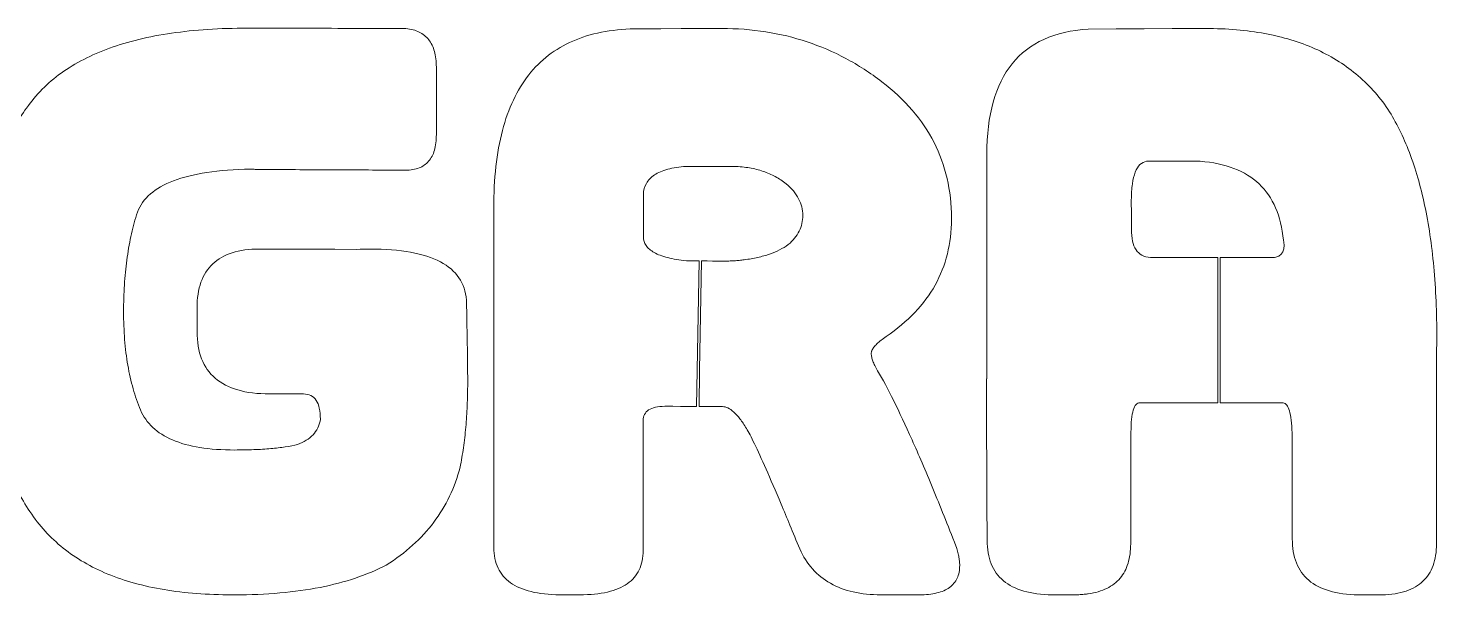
# Model space of a CAD drawing. Header units: millimetres. Extents: x 8 to 95, y 4 to 126.
# Drawn here: x 50.1 to 59.21, y 122.17 to 125.83 of the extents above; entities that cross this region are included whole.
import ezdxf

# ---------------------------------------------------------------- set-up
doc = ezdxf.new("R2010")
doc.units = ezdxf.units.MM
doc.header["$MEASUREMENT"] = 0
doc.layers.add('text outlines', color=7, linetype='Continuous', lineweight=0)

# ---------------------------------------------------------------- blocks, each defined once
blk = doc.blocks.new('Block_10')
at = {"layer": 'text outlines', "color": 7, "lineweight": 9}
for points, knots in [([(52.5375, 124.913), (52.3897, 124.9137), (52.2594, 124.9143), (52.1466, 124.9148), (52.0338, 124.9153), (51.9385, 124.9158), (51.8606, 124.9161), (51.7828, 124.9164), (51.7224, 124.9167), (51.6796, 124.9169), (51.6367, 124.9171), (51.6114, 124.9171), (51.6036, 124.9171), (51.595, 124.9174), (51.5866, 124.9177), (51.5781, 124.918), (51.5697, 124.9182), (51.5613, 124.9184), (51.5529, 124.9186), (51.5446, 124.9188), (51.5363, 124.919), (51.528, 124.9191), (51.5197, 124.9192), (51.5115, 124.9192), (51.5033, 124.9192), (51.4009, 124.9158), (51.3096, 124.9071), (51.2292, 124.8931), (51.1489, 124.8791), (51.0797, 124.8599), (51.0214, 124.8354), (50.9632, 124.8109), (50.916, 124.7812), (50.8799, 124.7461), (50.8438, 124.7111), (50.8187, 124.6708), (50.8047, 124.6252), (50.7907, 124.5796), (50.7785, 124.5324), (50.768, 124.4835), (50.7576, 124.4347), (50.7488, 124.3842), (50.7419, 124.3321), (50.7349, 124.2799), (50.7297, 124.2261), (50.7262, 124.1707), (50.7227, 124.1153), (50.7209, 124.0582), (50.7209, 123.9995), (50.7209, 123.9367), (50.7232, 123.8763), (50.7278, 123.8184), (50.7323, 123.7605), (50.7392, 123.705), (50.7483, 123.652), (50.7575, 123.599), (50.7689, 123.5485), (50.7826, 123.5004), (50.7963, 123.4523), (50.8122, 123.4067), (50.8305, 123.3636), (50.8487, 123.3204), (50.8751, 123.2826), (50.9096, 123.2502), (50.9441, 123.2178), (50.9867, 123.1908), (51.0375, 123.1692), (51.0882, 123.1476), (51.1471, 123.1313), (51.2141, 123.1205), (51.2812, 123.1097), (51.3563, 123.1043), (51.4396, 123.1043), (51.4833, 123.1043), (51.5246, 123.1051), (51.5634, 123.1065), (51.6021, 123.108), (51.6384, 123.1102), (51.6722, 123.1131), (51.706, 123.116), (51.7373, 123.1197), (51.7662, 123.124), (51.7951, 123.1284), (51.8215, 123.1335), (51.8454, 123.1393), (51.8665, 123.1471), (51.8854, 123.1563), (51.9021, 123.1669), (51.9188, 123.1775), (51.9333, 123.1894), (51.9456, 123.2027), (51.9579, 123.216), (51.968, 123.2307), (51.9759, 123.2468), (51.9838, 123.2628), (51.9894, 123.2802), (51.9929, 123.299), (51.9929, 123.299), (51.9929, 123.3), (51.9929, 123.3), (51.9929, 123.3), (51.9929, 123.301), (51.9929, 123.301), (51.9929, 123.301), (51.9929, 123.3021), (51.9929, 123.3021), (51.9929, 123.3021), (51.9929, 123.3031), (51.9929, 123.3031), (51.9929, 123.3301), (51.9906, 123.3537), (51.9861, 123.374), (51.9816, 123.3943), (51.9748, 123.4113), (51.9657, 123.4249), (51.9567, 123.4386), (51.9454, 123.4489), (51.9318, 123.4559), (51.9183, 123.4629), (51.9024, 123.4666), (51.8843, 123.4669), (51.8843, 123.4669), (51.8295, 123.4669), (51.8295, 123.4669), (51.8295, 123.4669), (51.7746, 123.4669), (51.7746, 123.4669), (51.7746, 123.4669), (51.7198, 123.4669), (51.7198, 123.4669), (51.7198, 123.4669), (51.6649, 123.4669), (51.6649, 123.4669), (51.5868, 123.4669), (51.5184, 123.4753), (51.4598, 123.4921), (51.4012, 123.509), (51.3524, 123.5342), (51.3133, 123.5678), (51.2742, 123.6015), (51.2449, 123.6435), (51.2253, 123.6939), (51.2058, 123.7444), (51.196, 123.8033), (51.196, 123.8705), (51.196, 123.8705), (51.196, 123.9084), (51.196, 123.9084), (51.196, 123.9084), (51.196, 123.9462), (51.196, 123.9462), (51.196, 123.9462), (51.196, 123.9841), (51.196, 123.9841), (51.196, 123.9841), (51.196, 124.0219), (51.196, 124.0219), (51.196, 124.0854), (51.2044, 124.141), (51.2212, 124.1887), (51.238, 124.2363), (51.2632, 124.276), (51.2968, 124.3077), (51.3304, 124.3395), (51.3725, 124.3633), (51.4229, 124.3792), (51.4733, 124.395), (51.5322, 124.403), (51.5994, 124.403), (51.5994, 124.403), (51.6149, 124.403), (51.6149, 124.403), (51.6149, 124.403), (51.6303, 124.403), (51.6303, 124.403), (51.6303, 124.403), (51.6457, 124.403), (51.6457, 124.403), (51.6457, 124.403), (51.6611, 124.403), (51.6611, 124.403), (51.6611, 124.403), (51.8029, 124.4024), (51.8029, 124.4024), (51.8029, 124.4024), (51.9446, 124.4019), (51.9446, 124.4019), (51.9446, 124.4019), (52.0864, 124.4014), (52.0864, 124.4014), (52.0864, 124.4014), (52.2282, 124.4009), (52.2282, 124.4009), (52.2282, 124.4009), (52.2492, 124.4014), (52.2492, 124.4014), (52.2492, 124.4014), (52.2702, 124.4019), (52.2702, 124.4019), (52.2702, 124.4019), (52.2912, 124.4024), (52.2912, 124.4024), (52.2912, 124.4024), (52.3122, 124.403), (52.3122, 124.403), (52.4122, 124.403), (52.5002, 124.3961), (52.5763, 124.3824), (52.6523, 124.3686), (52.7164, 124.348), (52.7685, 124.3205), (52.8206, 124.2931), (52.8607, 124.2587), (52.8888, 124.2175), (52.9169, 124.1763), (52.933, 124.1282), (52.9372, 124.0733), (52.9385, 124.0101), (52.9396, 123.9515), (52.9406, 123.8976), (52.9416, 123.8436), (52.9424, 123.7943), (52.9431, 123.7496), (52.9437, 123.7049), (52.9442, 123.6648), (52.9446, 123.6292), (52.9449, 123.5937), (52.9451, 123.5628), (52.9451, 123.5365), (52.9451, 123.4867), (52.9441, 123.438), (52.942, 123.3905), (52.94, 123.343), (52.937, 123.2966), (52.9329, 123.2514), (52.9288, 123.2061), (52.9237, 123.1621), (52.9176, 123.1191), (52.9115, 123.0762), (52.9044, 123.0344), (52.8962, 122.9937), (52.879, 122.9275), (52.8562, 122.8647), (52.8278, 122.8052), (52.7994, 122.7457), (52.7653, 122.6896), (52.7255, 122.6369), (52.6857, 122.5841), (52.6403, 122.5348), (52.5892, 122.4888), (52.538, 122.4428), (52.4812, 122.4002), (52.4187, 122.3609), (52.3576, 122.3288), (52.2914, 122.3007), (52.2201, 122.2766), (52.1488, 122.2526), (52.0723, 122.2325), (51.9908, 122.2165), (51.9092, 122.2004), (51.8225, 122.1884), (51.7306, 122.1803), (51.6387, 122.1723), (51.5417, 122.1683), (51.4396, 122.1683), (51.4396, 122.1683), (51.435, 122.1683), (51.435, 122.1683), (51.435, 122.1683), (51.4305, 122.1683), (51.4305, 122.1683), (51.4305, 122.1683), (51.4259, 122.1683), (51.4259, 122.1683), (51.4259, 122.1683), (51.4213, 122.1683), (51.4213, 122.1683), (51.2626, 122.1683), (51.1164, 122.1795), (50.9826, 122.2019), (50.8489, 122.2243), (50.7276, 122.2579), (50.6188, 122.3028), (50.5101, 122.3476), (50.4138, 122.4036), (50.3299, 122.4708), (50.2461, 122.538), (50.1747, 122.6165), (50.1158, 122.7061), (50.0569, 122.7957), (50.0053, 122.8898), (49.9612, 122.9886), (49.917, 123.0873), (49.8802, 123.1905), (49.8507, 123.2983), (49.8212, 123.4061), (49.7992, 123.5184), (49.7844, 123.6353), (49.7697, 123.7522), (49.7623, 123.8736), (49.7623, 123.9995), (49.761, 124.0169), (49.7598, 124.0342), (49.7587, 124.0515), (49.7577, 124.0687), (49.7568, 124.0858), (49.7561, 124.1029), (49.7554, 124.12), (49.7549, 124.137), (49.7546, 124.1539), (49.7542, 124.1708), (49.7541, 124.1876), (49.7541, 124.2043), (49.7541, 124.3119), (49.7612, 124.4157), (49.7753, 124.5157), (49.7895, 124.6157), (49.8107, 124.7119), (49.8391, 124.8044), (49.8674, 124.8969), (49.9028, 124.9857), (49.9453, 125.0707), (49.9878, 125.1557), (50.0374, 125.2369), (50.0941, 125.3144), (50.1539, 125.4004), (50.2284, 125.4757), (50.3178, 125.5402), (50.4071, 125.6047), (50.5113, 125.6585), (50.6302, 125.7015), (50.7491, 125.7446), (50.8829, 125.7768), (51.0314, 125.7983), (51.18, 125.8198), (51.3434, 125.8306), (51.5216, 125.8306), (51.5216, 125.8306), (51.5421, 125.8306), (51.5421, 125.8306), (51.5421, 125.8306), (51.5626, 125.8306), (51.5626, 125.8306), (51.5626, 125.8306), (51.5831, 125.8306), (51.5831, 125.8306), (51.5831, 125.8306), (51.6036, 125.8306), (51.6036, 125.8306), (51.6114, 125.8306), (51.6367, 125.8306), (51.6796, 125.8305), (51.7224, 125.8304), (51.7828, 125.8303), (51.8606, 125.8301), (51.9385, 125.8299), (52.0338, 125.8297), (52.1466, 125.8294), (52.2594, 125.8292), (52.3897, 125.8289), (52.5375, 125.8285), (52.5375, 125.8285), (52.5396, 125.8285), (52.5396, 125.8285), (52.5396, 125.8285), (52.5417, 125.8285), (52.5417, 125.8285), (52.5417, 125.8285), (52.5437, 125.8285), (52.5437, 125.8285), (52.5437, 125.8285), (52.5458, 125.8285), (52.5458, 125.8285), (52.5785, 125.8251), (52.6072, 125.8174), (52.6318, 125.8053), (52.6563, 125.7931), (52.6768, 125.7767), (52.6933, 125.7558), (52.7097, 125.735), (52.722, 125.7098), (52.7302, 125.6803), (52.7384, 125.6507), (52.7425, 125.6168), (52.7425, 125.5786), (52.7425, 125.5786), (52.7425, 125.4696), (52.7425, 125.4696), (52.7425, 125.4696), (52.7425, 125.3605), (52.7425, 125.3605), (52.7425, 125.3605), (52.7425, 125.2515), (52.7425, 125.2515), (52.7425, 125.2515), (52.7425, 125.1424), (52.7425, 125.1424), (52.7425, 125.1042), (52.7384, 125.0707), (52.7301, 125.0421), (52.7218, 125.0134), (52.7093, 124.9895), (52.6927, 124.9704), (52.6762, 124.9512), (52.6554, 124.9369), (52.6306, 124.9273), (52.6058, 124.9178), (52.5768, 124.913), (52.5437, 124.913), (52.5437, 124.913), (52.5422, 124.913), (52.5422, 124.913), (52.5422, 124.913), (52.5406, 124.913), (52.5406, 124.913), (52.5406, 124.913), (52.5391, 124.913), (52.5391, 124.913), (52.5391, 124.913), (52.5375, 124.913), (52.5375, 124.913)], [0, 0, 0, 0, 1, 1, 1, 2, 2, 2, 3, 3, 3, 4, 4, 4, 5, 5, 5, 6, 6, 6, 7, 7, 7, 8, 8, 8, 9, 9, 9, 10, 10, 10, 11, 11, 11, 12, 12, 12, 13, 13, 13, 14, 14, 14, 15, 15, 15, 16, 16, 16, 17, 17, 17, 18, 18, 18, 19, 19, 19, 20, 20, 20, 21, 21, 21, 22, 22, 22, 23, 23, 23, 24, 24, 24, 25, 25, 25, 26, 26, 26, 27, 27, 27, 28, 28, 28, 29, 29, 29, 30, 30, 30, 31, 31, 31, 32, 32, 32, 33, 33, 33, 34, 34, 34, 35, 35, 35, 36, 36, 36, 37, 37, 37, 38, 38, 38, 39, 39, 39, 40, 40, 40, 41, 41, 41, 42, 42, 42, 43, 43, 43, 44, 44, 44, 45, 45, 45, 46, 46, 46, 47, 47, 47, 48, 48, 48, 49, 49, 49, 50, 50, 50, 51, 51, 51, 52, 52, 52, 53, 53, 53, 54, 54, 54, 55, 55, 55, 56, 56, 56, 57, 57, 57, 58, 58, 58, 59, 59, 59, 60, 60, 60, 61, 61, 61, 62, 62, 62, 63, 63, 63, 64, 64, 64, 65, 65, 65, 66, 66, 66, 67, 67, 67, 68, 68, 68, 69, 69, 69, 70, 70, 70, 71, 71, 71, 72, 72, 72, 73, 73, 73, 74, 74, 74, 75, 75, 75, 76, 76, 76, 77, 77, 77, 78, 78, 78, 79, 79, 79, 80, 80, 80, 81, 81, 81, 82, 82, 82, 83, 83, 83, 84, 84, 84, 85, 85, 85, 86, 86, 86, 87, 87, 87, 88, 88, 88, 89, 89, 89, 90, 90, 90, 91, 91, 91, 92, 92, 92, 93, 93, 93, 94, 94, 94, 95, 95, 95, 96, 96, 96, 97, 97, 97, 98, 98, 98, 99, 99, 99, 100, 100, 100, 101, 101, 101, 102, 102, 102, 103, 103, 103, 104, 104, 104, 105, 105, 105, 106, 106, 106, 107, 107, 107, 108, 108, 108, 109, 109, 109, 110, 110, 110, 111, 111, 111, 112, 112, 112, 113, 113, 113, 114, 114, 114, 115, 115, 115, 116, 116, 116, 117, 117, 117, 118, 118, 118, 119, 119, 119, 120, 120, 120, 121, 121, 121, 122, 122, 122, 123, 123, 123, 124, 124, 124, 125, 125, 125, 126, 126, 126, 127, 127, 127, 128, 128, 128, 129, 129, 129, 130, 130, 130, 131, 131, 131, 132, 132, 132, 133, 133, 133, 134, 134, 134, 135, 135, 135, 136, 136, 136, 137, 137, 137, 138, 138, 138, 139, 139, 139, 140, 140, 140, 140]), ([(56.1008, 122.4839), (56.0485, 122.618), (55.9988, 122.7422), (55.9516, 122.8565), (55.9044, 122.9708), (55.8597, 123.0751), (55.8175, 123.1695), (55.7754, 123.2638), (55.7357, 123.3483), (55.6986, 123.4228), (55.6615, 123.4973), (55.6268, 123.5618), (55.5947, 123.6164), (55.5879, 123.6281), (55.5819, 123.6391), (55.5768, 123.6495), (55.5717, 123.6599), (55.5674, 123.6698), (55.564, 123.679), (55.5606, 123.6882), (55.558, 123.6968), (55.5563, 123.7048), (55.5546, 123.7128), (55.5537, 123.7202), (55.5537, 123.727), (55.5537, 123.7291), (55.5538, 123.7311), (55.554, 123.7329), (55.5541, 123.7348), (55.5544, 123.7366), (55.5547, 123.7383), (55.5551, 123.74), (55.5555, 123.7416), (55.556, 123.7432), (55.5566, 123.7447), (55.5572, 123.7461), (55.5578, 123.7475), (55.5609, 123.7544), (55.5652, 123.7614), (55.5706, 123.7686), (55.576, 123.7757), (55.5825, 123.7831), (55.5902, 123.7906), (55.5979, 123.7981), (55.6067, 123.8057), (55.6167, 123.8136), (55.6267, 123.8214), (55.6379, 123.8294), (55.6502, 123.8376), (55.7205, 123.8854), (55.782, 123.9371), (55.8347, 123.9925), (55.8874, 124.048), (55.9313, 124.1073), (55.9664, 124.1705), (56.0016, 124.2336), (56.0279, 124.3006), (56.0455, 124.3715), (56.0631, 124.4423), (56.0719, 124.517), (56.0719, 124.5955), (56.0719, 124.5955), (56.0719, 124.5976), (56.0719, 124.5976), (56.0719, 124.5976), (56.0719, 124.5996), (56.0719, 124.5996), (56.0719, 124.5996), (56.0719, 124.6016), (56.0719, 124.6016), (56.0719, 124.6016), (56.0719, 124.6036), (56.0719, 124.6036), (56.0719, 124.6931), (56.0625, 124.7785), (56.0438, 124.8599), (56.025, 124.9414), (55.9969, 125.0188), (55.9595, 125.0922), (55.922, 125.1656), (55.8752, 125.235), (55.819, 125.3003), (55.7628, 125.3657), (55.6972, 125.4271), (55.6223, 125.4844), (55.5473, 125.5417), (55.4696, 125.5919), (55.389, 125.6349), (55.3083, 125.678), (55.2249, 125.7138), (55.1386, 125.7425), (55.0523, 125.7712), (54.9632, 125.7927), (54.8713, 125.807), (54.7794, 125.8214), (54.6846, 125.8285), (54.587, 125.8285), (54.587, 125.8285), (54.4559, 125.828), (54.4559, 125.828), (54.4559, 125.828), (54.3248, 125.8275), (54.3248, 125.8275), (54.3248, 125.8275), (54.1938, 125.827), (54.1938, 125.827), (54.1938, 125.827), (54.0627, 125.8265), (54.0627, 125.8265), (54.0627, 125.8265), (54.0601, 125.8265), (54.0601, 125.8265), (54.0601, 125.8265), (54.0575, 125.8265), (54.0575, 125.8265), (54.0575, 125.8265), (54.0549, 125.8265), (54.0549, 125.8265), (54.0549, 125.8265), (54.0523, 125.8265), (54.0523, 125.8265), (53.8977, 125.8265), (53.7622, 125.8031), (53.6458, 125.7563), (53.5295, 125.7096), (53.4322, 125.6394), (53.354, 125.5459), (53.2758, 125.4523), (53.2167, 125.3354), (53.1768, 125.1951), (53.1368, 125.0548), (53.116, 124.8911), (53.1142, 124.7041), (53.1142, 124.7041), (53.1142, 124.1464), (53.1142, 124.1464), (53.1142, 124.1464), (53.1142, 123.5888), (53.1142, 123.5888), (53.1142, 123.5888), (53.1142, 123.0312), (53.1142, 123.0312), (53.1142, 123.0312), (53.1142, 122.4735), (53.1142, 122.4735), (53.1146, 122.4234), (53.1237, 122.3794), (53.1416, 122.3416), (53.1596, 122.3038), (53.1863, 122.2721), (53.2218, 122.2467), (53.2573, 122.2213), (53.3016, 122.202), (53.3547, 122.1889), (53.4078, 122.1759), (53.4697, 122.169), (53.5404, 122.1683), (53.5404, 122.1683), (53.5726, 122.1683), (53.5726, 122.1683), (53.5726, 122.1683), (53.6048, 122.1683), (53.6048, 122.1683), (53.6048, 122.1683), (53.637, 122.1683), (53.637, 122.1683), (53.637, 122.1683), (53.6692, 122.1683), (53.6692, 122.1683), (53.7375, 122.1683), (53.7973, 122.1743), (53.8486, 122.1862), (53.8998, 122.1982), (53.9425, 122.2161), (53.9767, 122.24), (54.0109, 122.2639), (54.0365, 122.2938), (54.0536, 122.3296), (54.0707, 122.3655), (54.0792, 122.4073), (54.0792, 122.4551), (54.0792, 122.4551), (54.0792, 122.665), (54.0792, 122.665), (54.0792, 122.665), (54.0792, 122.875), (54.0792, 122.875), (54.0792, 122.875), (54.0792, 123.0849), (54.0792, 123.0849), (54.0792, 123.0849), (54.0792, 123.2948), (54.0792, 123.2948), (54.0795, 123.3099), (54.0826, 123.3231), (54.0885, 123.3344), (54.0944, 123.3458), (54.1032, 123.3553), (54.1148, 123.3629), (54.1264, 123.3706), (54.1409, 123.3765), (54.1581, 123.3805), (54.1754, 123.3845), (54.1955, 123.3867), (54.2184, 123.387), (54.2184, 123.387), (54.27, 123.3867), (54.27, 123.3867), (54.27, 123.3867), (54.3216, 123.3864), (54.3216, 123.3864), (54.3216, 123.3864), (54.3731, 123.3861), (54.3731, 123.3861), (54.3731, 123.3861), (54.4247, 123.3857), (54.4247, 123.3857), (54.4247, 123.3857), (54.4288, 123.6208), (54.4288, 123.6208), (54.4288, 123.6208), (54.4329, 123.8559), (54.4329, 123.8559), (54.4329, 123.8559), (54.437, 124.091), (54.437, 124.091), (54.437, 124.091), (54.4412, 124.3261), (54.4412, 124.3261), (54.4412, 124.3261), (54.4208, 124.3264), (54.4208, 124.3264), (54.4208, 124.3264), (54.4004, 124.3266), (54.4004, 124.3266), (54.4004, 124.3266), (54.38, 124.3269), (54.38, 124.3269), (54.38, 124.3269), (54.3596, 124.3272), (54.3596, 124.3272), (54.3132, 124.3319), (54.2726, 124.3388), (54.2378, 124.3476), (54.2029, 124.3565), (54.1739, 124.3674), (54.1507, 124.3804), (54.1274, 124.3934), (54.11, 124.4084), (54.0984, 124.4255), (54.0868, 124.4426), (54.0809, 124.4617), (54.0809, 124.4829), (54.0809, 124.4829), (54.0809, 124.551), (54.0809, 124.551), (54.0809, 124.551), (54.0809, 124.6191), (54.0809, 124.6191), (54.0809, 124.6191), (54.0809, 124.6871), (54.0809, 124.6871), (54.0809, 124.6871), (54.0809, 124.7552), (54.0809, 124.7552), (54.0816, 124.7822), (54.0879, 124.8062), (54.0998, 124.8273), (54.1117, 124.8484), (54.1291, 124.8665), (54.1522, 124.8817), (54.1753, 124.8969), (54.2039, 124.9092), (54.2381, 124.9185), (54.2724, 124.9278), (54.3122, 124.9342), (54.3576, 124.9376), (54.3576, 124.9376), (54.4354, 124.9376), (54.4354, 124.9376), (54.4354, 124.9376), (54.5133, 124.9376), (54.5133, 124.9376), (54.5133, 124.9376), (54.5912, 124.9376), (54.5912, 124.9376), (54.5912, 124.9376), (54.669, 124.9376), (54.669, 124.9376), (54.7031, 124.9363), (54.7357, 124.9329), (54.7666, 124.9275), (54.7976, 124.9221), (54.827, 124.9147), (54.8548, 124.9053), (54.8826, 124.896), (54.9089, 124.8846), (54.9335, 124.8712), (54.9582, 124.8578), (54.9813, 124.8424), (55.0028, 124.825), (55.0209, 124.81), (55.0368, 124.7944), (55.0503, 124.7783), (55.0639, 124.7623), (55.0752, 124.7457), (55.0842, 124.7286), (55.0933, 124.7116), (55.1001, 124.694), (55.1046, 124.6759), (55.1091, 124.6578), (55.1114, 124.6392), (55.1114, 124.6202), (55.1114, 124.602), (55.1094, 124.5845), (55.1055, 124.5676), (55.1016, 124.5507), (55.0957, 124.5344), (55.0878, 124.5187), (55.0799, 124.503), (55.0701, 124.4879), (55.0583, 124.4734), (55.0465, 124.4589), (55.0327, 124.445), (55.017, 124.4317), (55.0003, 124.4194), (54.9818, 124.4081), (54.9616, 124.3979), (54.9414, 124.3876), (54.9195, 124.3784), (54.8957, 124.3702), (54.872, 124.362), (54.8466, 124.3548), (54.8194, 124.3487), (54.7921, 124.3426), (54.7632, 124.3375), (54.7324, 124.3334), (54.7218, 124.332), (54.7111, 124.3308), (54.7002, 124.3297), (54.6894, 124.3287), (54.6784, 124.3279), (54.6673, 124.3272), (54.6562, 124.3265), (54.645, 124.326), (54.6337, 124.3256), (54.6224, 124.3253), (54.611, 124.3251), (54.5994, 124.3251), (54.5994, 124.3251), (54.5637, 124.3254), (54.5637, 124.3254), (54.5637, 124.3254), (54.5279, 124.3257), (54.5279, 124.3257), (54.5279, 124.3257), (54.4922, 124.326), (54.4922, 124.326), (54.4922, 124.326), (54.4565, 124.3263), (54.4565, 124.3263), (54.4565, 124.3263), (54.4525, 124.0912), (54.4525, 124.0912), (54.4525, 124.0912), (54.4485, 123.856), (54.4485, 123.856), (54.4485, 123.856), (54.4445, 123.6209), (54.4445, 123.6209), (54.4445, 123.6209), (54.4405, 123.3858), (54.4405, 123.3858), (54.4405, 123.3858), (54.4782, 123.3856), (54.4782, 123.3856), (54.4782, 123.3856), (54.5158, 123.3854), (54.5158, 123.3854), (54.5158, 123.3854), (54.5535, 123.3851), (54.5535, 123.3851), (54.5535, 123.3851), (54.5912, 123.3849), (54.5912, 123.3849), (54.6028, 123.3849), (54.6147, 123.382), (54.627, 123.3761), (54.6393, 123.3702), (54.6519, 123.3614), (54.6649, 123.3496), (54.6778, 123.3379), (54.6911, 123.3232), (54.7048, 123.3055), (54.7185, 123.2878), (54.7325, 123.2672), (54.7469, 123.2437), (54.7605, 123.2208), (54.7779, 123.1875), (54.799, 123.1436), (54.8201, 123.0997), (54.8451, 123.0454), (54.8737, 122.9805), (54.9024, 122.9157), (54.9349, 122.8403), (54.9711, 122.7545), (55.0073, 122.6686), (55.0473, 122.5723), (55.091, 122.4654), (55.1135, 122.4159), (55.1413, 122.3726), (55.1745, 122.3354), (55.2077, 122.2983), (55.2462, 122.2673), (55.29, 122.2426), (55.3338, 122.2178), (55.383, 122.1992), (55.4375, 122.1869), (55.492, 122.1745), (55.5519, 122.1683), (55.6171, 122.1683), (55.6171, 122.1683), (55.6786, 122.1683), (55.6786, 122.1683), (55.6786, 122.1683), (55.7401, 122.1683), (55.7401, 122.1683), (55.7401, 122.1683), (55.8016, 122.1683), (55.8016, 122.1683), (55.8016, 122.1683), (55.8631, 122.1683), (55.8631, 122.1683), (55.9068, 122.1683), (55.945, 122.1723), (55.9777, 122.1802), (56.0105, 122.1882), (56.0378, 122.2001), (56.0597, 122.2159), (56.0815, 122.2318), (56.0979, 122.2517), (56.1089, 122.2755), (56.1198, 122.2993), (56.1253, 122.3271), (56.1253, 122.3588), (56.1253, 122.368), (56.1247, 122.3775), (56.1237, 122.3874), (56.1227, 122.3972), (56.1211, 122.4073), (56.1191, 122.4177), (56.1171, 122.4281), (56.1145, 122.4389), (56.1114, 122.4499), (56.1084, 122.4609), (56.1048, 122.4722), (56.1008, 122.4839)], [0, 0, 0, 0, 1, 1, 1, 2, 2, 2, 3, 3, 3, 4, 4, 4, 5, 5, 5, 6, 6, 6, 7, 7, 7, 8, 8, 8, 9, 9, 9, 10, 10, 10, 11, 11, 11, 12, 12, 12, 13, 13, 13, 14, 14, 14, 15, 15, 15, 16, 16, 16, 17, 17, 17, 18, 18, 18, 19, 19, 19, 20, 20, 20, 21, 21, 21, 22, 22, 22, 23, 23, 23, 24, 24, 24, 25, 25, 25, 26, 26, 26, 27, 27, 27, 28, 28, 28, 29, 29, 29, 30, 30, 30, 31, 31, 31, 32, 32, 32, 33, 33, 33, 34, 34, 34, 35, 35, 35, 36, 36, 36, 37, 37, 37, 38, 38, 38, 39, 39, 39, 40, 40, 40, 41, 41, 41, 42, 42, 42, 43, 43, 43, 44, 44, 44, 45, 45, 45, 46, 46, 46, 47, 47, 47, 48, 48, 48, 49, 49, 49, 50, 50, 50, 51, 51, 51, 52, 52, 52, 53, 53, 53, 54, 54, 54, 55, 55, 55, 56, 56, 56, 57, 57, 57, 58, 58, 58, 59, 59, 59, 60, 60, 60, 61, 61, 61, 62, 62, 62, 63, 63, 63, 64, 64, 64, 65, 65, 65, 66, 66, 66, 67, 67, 67, 68, 68, 68, 69, 69, 69, 70, 70, 70, 71, 71, 71, 72, 72, 72, 73, 73, 73, 74, 74, 74, 75, 75, 75, 76, 76, 76, 77, 77, 77, 78, 78, 78, 79, 79, 79, 80, 80, 80, 81, 81, 81, 82, 82, 82, 83, 83, 83, 84, 84, 84, 85, 85, 85, 86, 86, 86, 87, 87, 87, 88, 88, 88, 89, 89, 89, 90, 90, 90, 91, 91, 91, 92, 92, 92, 93, 93, 93, 94, 94, 94, 95, 95, 95, 96, 96, 96, 97, 97, 97, 98, 98, 98, 99, 99, 99, 100, 100, 100, 101, 101, 101, 102, 102, 102, 103, 103, 103, 104, 104, 104, 105, 105, 105, 106, 106, 106, 107, 107, 107, 108, 108, 108, 109, 109, 109, 110, 110, 110, 111, 111, 111, 112, 112, 112, 113, 113, 113, 114, 114, 114, 115, 115, 115, 116, 116, 116, 117, 117, 117, 118, 118, 118, 119, 119, 119, 120, 120, 120, 121, 121, 121, 122, 122, 122, 123, 123, 123, 124, 124, 124, 125, 125, 125, 126, 126, 126, 127, 127, 127, 128, 128, 128, 129, 129, 129, 130, 130, 130, 131, 131, 131, 132, 132, 132, 133, 133, 133, 134, 134, 134, 135, 135, 135, 136, 136, 136, 137, 137, 137, 138, 138, 138, 139, 139, 139, 140, 140, 140, 141, 141, 141, 142, 142, 142, 143, 143, 143, 144, 144, 144, 145, 145, 145, 146, 146, 146, 147, 147, 147, 148, 148, 148, 149, 149, 149, 150, 150, 150, 151, 151, 151, 152, 152, 152, 152]), ([(58.8937, 125.3063), (58.8343, 125.3933), (58.7652, 125.4695), (58.6864, 125.5347), (58.6077, 125.6), (58.5192, 125.6544), (58.4211, 125.6979), (58.3229, 125.7415), (58.2151, 125.7741), (58.0976, 125.7959), (57.98, 125.8177), (57.8528, 125.8285), (57.7159, 125.8285), (57.7159, 125.8285), (57.7066, 125.8285), (57.7066, 125.8285), (57.7066, 125.8285), (57.6974, 125.8285), (57.6974, 125.8285), (57.6974, 125.8285), (57.6882, 125.8285), (57.6882, 125.8285), (57.6882, 125.8285), (57.679, 125.8285), (57.679, 125.8285), (57.679, 125.8285), (57.4983, 125.8275), (57.4983, 125.8275), (57.4983, 125.8275), (57.3176, 125.8265), (57.3176, 125.8265), (57.3176, 125.8265), (57.1369, 125.8254), (57.1369, 125.8254), (57.1369, 125.8254), (56.9562, 125.8244), (56.9562, 125.8244), (56.8469, 125.8176), (56.7513, 125.7956), (56.6693, 125.7584), (56.5874, 125.7212), (56.5191, 125.6688), (56.4645, 125.6012), (56.4098, 125.5336), (56.3689, 125.4508), (56.3416, 125.3529), (56.3143, 125.2549), (56.3006, 125.1418), (56.3006, 125.0134), (56.3006, 125.0134), (56.3006, 124.6514), (56.3006, 124.6514), (56.3006, 124.6514), (56.3006, 124.2894), (56.3006, 124.2894), (56.3006, 124.2894), (56.3006, 123.9273), (56.3006, 123.9273), (56.3006, 123.9273), (56.3006, 123.5653), (56.3006, 123.5653), (56.3006, 123.5653), (56.3001, 123.5653), (56.3001, 123.5653), (56.3001, 123.5653), (56.2996, 123.5653), (56.2996, 123.5653), (56.2996, 123.5653), (56.2991, 123.5653), (56.2991, 123.5653), (56.2991, 123.5653), (56.2985, 123.5653), (56.2985, 123.5653), (56.2985, 123.5653), (56.2991, 123.382), (56.2991, 123.382), (56.2991, 123.382), (56.2996, 123.1986), (56.2996, 123.1986), (56.2996, 123.1986), (56.3001, 123.0153), (56.3001, 123.0153), (56.3001, 123.0153), (56.3006, 122.832), (56.3006, 122.832), (56.3006, 122.832), (56.3011, 122.7567), (56.3011, 122.7567), (56.3011, 122.7567), (56.3016, 122.6814), (56.3016, 122.6814), (56.3016, 122.6814), (56.3022, 122.6062), (56.3022, 122.6062), (56.3022, 122.6062), (56.3027, 122.5309), (56.3027, 122.5309), (56.3027, 122.5309), (56.3027, 122.5284), (56.3027, 122.5284), (56.3027, 122.5284), (56.3027, 122.5258), (56.3027, 122.5258), (56.3027, 122.5258), (56.3027, 122.5233), (56.3027, 122.5233), (56.3027, 122.5233), (56.3027, 122.5207), (56.3027, 122.5207), (56.3027, 122.463), (56.3114, 122.4124), (56.3289, 122.3689), (56.3464, 122.3253), (56.3726, 122.2889), (56.4076, 122.2595), (56.4426, 122.2301), (56.4864, 122.2079), (56.5389, 122.1926), (56.5914, 122.1774), (56.6526, 122.1693), (56.7226, 122.1683), (56.7226, 122.1683), (56.7636, 122.1683), (56.7636, 122.1683), (56.7636, 122.1683), (56.8046, 122.1683), (56.8046, 122.1683), (56.8046, 122.1683), (56.8456, 122.1683), (56.8456, 122.1683), (56.8456, 122.1683), (56.8866, 122.1683), (56.8866, 122.1683), (56.8927, 122.1686), (56.8987, 122.169), (56.9045, 122.1695), (56.9102, 122.1699), (56.9158, 122.1704), (56.9213, 122.1709), (56.9267, 122.1714), (56.932, 122.172), (56.9372, 122.1726), (56.9423, 122.1732), (56.9473, 122.1738), (56.9521, 122.1745), (56.9521, 122.1745), (56.9531, 122.1745), (56.9531, 122.1745), (56.9531, 122.1745), (56.9541, 122.1745), (56.9541, 122.1745), (56.9541, 122.1745), (56.9552, 122.1745), (56.9552, 122.1745), (56.9552, 122.1745), (56.9562, 122.1745), (56.9562, 122.1745), (57.0019, 122.1813), (57.042, 122.1932), (57.0762, 122.2101), (57.1105, 122.227), (57.1391, 122.249), (57.1619, 122.2759), (57.1848, 122.3029), (57.2019, 122.3349), (57.2133, 122.3719), (57.2247, 122.409), (57.2304, 122.4511), (57.2304, 122.4982), (57.2304, 122.4982), (57.2304, 122.5366), (57.2304, 122.5366), (57.2304, 122.5366), (57.2304, 122.575), (57.2304, 122.575), (57.2304, 122.575), (57.2304, 122.6134), (57.2304, 122.6134), (57.2304, 122.6134), (57.2304, 122.6518), (57.2304, 122.6518), (57.2308, 122.6613), (57.2311, 122.6709), (57.2313, 122.6807), (57.2316, 122.6904), (57.2318, 122.7002), (57.232, 122.7101), (57.2322, 122.72), (57.2323, 122.7299), (57.2324, 122.74), (57.2325, 122.7501), (57.2325, 122.7602), (57.2325, 122.7705), (57.2325, 122.7705), (57.2325, 122.8826), (57.2325, 122.8826), (57.2325, 122.8826), (57.2325, 122.9948), (57.2325, 122.9948), (57.2325, 122.9948), (57.2325, 123.1069), (57.2325, 123.1069), (57.2325, 123.1069), (57.2325, 123.2191), (57.2325, 123.2191), (57.2325, 123.2508), (57.2337, 123.2786), (57.2361, 123.3024), (57.2385, 123.3263), (57.2421, 123.3461), (57.2469, 123.362), (57.2517, 123.3778), (57.2577, 123.3897), (57.2649, 123.3977), (57.2721, 123.4056), (57.2805, 123.4096), (57.29, 123.4096), (57.29, 123.4096), (57.4158, 123.4097), (57.4158, 123.4097), (57.4158, 123.4097), (57.5416, 123.4098), (57.5416, 123.4098), (57.5416, 123.4098), (57.6673, 123.4099), (57.6673, 123.4099), (57.6673, 123.4099), (57.7931, 123.41), (57.7931, 123.41), (57.7931, 123.41), (57.7931, 123.6444), (57.7931, 123.6444), (57.7931, 123.6444), (57.7931, 123.8788), (57.7931, 123.8788), (57.7931, 123.8788), (57.7931, 124.1132), (57.7931, 124.1132), (57.7931, 124.1132), (57.7931, 124.3476), (57.7931, 124.3476), (57.7931, 124.3476), (57.6883, 124.3476), (57.6883, 124.3476), (57.6883, 124.3476), (57.5836, 124.3476), (57.5836, 124.3476), (57.5836, 124.3476), (57.4789, 124.3476), (57.4789, 124.3476), (57.4789, 124.3476), (57.3741, 124.3477), (57.3741, 124.3477), (57.3519, 124.3477), (57.3324, 124.351), (57.3155, 124.3578), (57.2987, 124.3645), (57.2845, 124.3746), (57.2731, 124.3881), (57.2616, 124.4016), (57.2529, 124.4184), (57.2468, 124.4386), (57.2407, 124.4589), (57.2373, 124.4825), (57.2366, 124.5094), (57.2366, 124.5094), (57.2361, 124.556), (57.2361, 124.556), (57.2361, 124.556), (57.2356, 124.6026), (57.2356, 124.6026), (57.2356, 124.6026), (57.2351, 124.6492), (57.2351, 124.6492), (57.2351, 124.6492), (57.2346, 124.6958), (57.2346, 124.6958), (57.2346, 124.6958), (57.2346, 124.7019), (57.2346, 124.7019), (57.2346, 124.7019), (57.2346, 124.7081), (57.2346, 124.7081), (57.2346, 124.7081), (57.2346, 124.7143), (57.2346, 124.7143), (57.2346, 124.7143), (57.2346, 124.7204), (57.2346, 124.7204), (57.2349, 124.7594), (57.2372, 124.7937), (57.2415, 124.8236), (57.2458, 124.8535), (57.252, 124.8788), (57.2602, 124.8997), (57.2684, 124.9205), (57.2786, 124.9368), (57.2907, 124.9486), (57.3029, 124.9603), (57.317, 124.9676), (57.3331, 124.9704), (57.3331, 124.9704), (57.4196, 124.9704), (57.4196, 124.9704), (57.4196, 124.9704), (57.5061, 124.9704), (57.5061, 124.9704), (57.5061, 124.9704), (57.5925, 124.9704), (57.5925, 124.9704), (57.5925, 124.9704), (57.679, 124.9704), (57.679, 124.9704), (57.7613, 124.9642), (57.8343, 124.949), (57.8979, 124.9246), (57.9615, 124.9003), (58.0158, 124.8669), (58.0607, 124.8244), (58.1056, 124.7819), (58.1411, 124.7303), (58.1673, 124.6696), (58.1935, 124.6089), (58.2103, 124.5392), (58.2178, 124.4603), (58.2185, 124.4573), (58.2191, 124.4543), (58.2196, 124.4514), (58.2201, 124.4485), (58.2206, 124.4457), (58.2209, 124.4429), (58.2213, 124.4402), (58.2215, 124.4375), (58.2217, 124.435), (58.2219, 124.4324), (58.2219, 124.43), (58.2219, 124.4276), (58.2219, 124.4167), (58.2206, 124.4068), (58.2181, 124.398), (58.2155, 124.3892), (58.2116, 124.3814), (58.2065, 124.3748), (58.2014, 124.3681), (58.195, 124.3625), (58.1874, 124.358), (58.1797, 124.3535), (58.1708, 124.35), (58.1606, 124.3477), (58.1606, 124.3477), (58.0727, 124.3477), (58.0727, 124.3477), (58.0727, 124.3477), (57.9849, 124.3477), (57.9849, 124.3477), (57.9849, 124.3477), (57.897, 124.3477), (57.897, 124.3477), (57.897, 124.3477), (57.8091, 124.3477), (57.8091, 124.3477), (57.8091, 124.3477), (57.8091, 124.1131), (57.8091, 124.1131), (57.8091, 124.1131), (57.8091, 123.8786), (57.8091, 123.8786), (57.8091, 123.8786), (57.8091, 123.6441), (57.8091, 123.6441), (57.8091, 123.6441), (57.8091, 123.4096), (57.8091, 123.4096), (57.8091, 123.4096), (57.9108, 123.4096), (57.9108, 123.4096), (57.9108, 123.4096), (58.0124, 123.4096), (58.0124, 123.4096), (58.0124, 123.4096), (58.1141, 123.4096), (58.1141, 123.4096), (58.1141, 123.4096), (58.2157, 123.4096), (58.2157, 123.4096), (58.2246, 123.4082), (58.2325, 123.4031), (58.2393, 123.3943), (58.2462, 123.3855), (58.252, 123.373), (58.2568, 123.3568), (58.2616, 123.3406), (58.2654, 123.3207), (58.2681, 123.2971), (58.2709, 123.2735), (58.2726, 123.2461), (58.2733, 123.2151), (58.2733, 123.2151), (58.2737, 123.044), (58.2737, 123.044), (58.2737, 123.044), (58.2741, 122.873), (58.2741, 122.873), (58.2741, 122.873), (58.2746, 122.7019), (58.2746, 122.7019), (58.2746, 122.7019), (58.275, 122.5309), (58.275, 122.5309), (58.275, 122.4715), (58.2839, 122.4194), (58.3017, 122.3746), (58.3194, 122.3298), (58.3461, 122.2923), (58.3816, 122.2621), (58.4171, 122.2318), (58.4615, 122.2089), (58.5148, 122.1933), (58.5681, 122.1777), (58.6302, 122.1693), (58.7012, 122.1683), (58.7012, 122.1683), (58.7401, 122.1683), (58.7401, 122.1683), (58.7401, 122.1683), (58.779, 122.1683), (58.779, 122.1683), (58.779, 122.1683), (58.8179, 122.1683), (58.8179, 122.1683), (58.8179, 122.1683), (58.8569, 122.1683), (58.8569, 122.1683), (58.9153, 122.17), (58.9664, 122.1782), (59.0102, 122.1928), (59.054, 122.2074), (59.0905, 122.2284), (59.1196, 122.2559), (59.1488, 122.2834), (59.1707, 122.3173), (59.1853, 122.3577), (59.1999, 122.3981), (59.2072, 122.4449), (59.2072, 122.4982), (59.2072, 122.4982), (59.2072, 122.81), (59.2072, 122.81), (59.2072, 122.81), (59.2072, 123.1218), (59.2072, 123.1218), (59.2072, 123.1218), (59.2072, 123.4336), (59.2072, 123.4336), (59.2072, 123.4336), (59.2072, 123.7455), (59.2072, 123.7455), (59.2075, 123.7527), (59.2078, 123.7598), (59.208, 123.7669), (59.2082, 123.774), (59.2085, 123.781), (59.2087, 123.788), (59.2089, 123.795), (59.209, 123.802), (59.2091, 123.8089), (59.2092, 123.8158), (59.2093, 123.8227), (59.2093, 123.8295), (59.2093, 123.9923), (59.2027, 124.1452), (59.1896, 124.2882), (59.1764, 124.4311), (59.1566, 124.5641), (59.1303, 124.6872), (59.104, 124.8103), (59.0711, 124.9234), (59.0317, 125.0266), (58.9923, 125.1297), (58.9463, 125.223), (58.8937, 125.3063)], [0, 0, 0, 0, 1, 1, 1, 2, 2, 2, 3, 3, 3, 4, 4, 4, 5, 5, 5, 6, 6, 6, 7, 7, 7, 8, 8, 8, 9, 9, 9, 10, 10, 10, 11, 11, 11, 12, 12, 12, 13, 13, 13, 14, 14, 14, 15, 15, 15, 16, 16, 16, 17, 17, 17, 18, 18, 18, 19, 19, 19, 20, 20, 20, 21, 21, 21, 22, 22, 22, 23, 23, 23, 24, 24, 24, 25, 25, 25, 26, 26, 26, 27, 27, 27, 28, 28, 28, 29, 29, 29, 30, 30, 30, 31, 31, 31, 32, 32, 32, 33, 33, 33, 34, 34, 34, 35, 35, 35, 36, 36, 36, 37, 37, 37, 38, 38, 38, 39, 39, 39, 40, 40, 40, 41, 41, 41, 42, 42, 42, 43, 43, 43, 44, 44, 44, 45, 45, 45, 46, 46, 46, 47, 47, 47, 48, 48, 48, 49, 49, 49, 50, 50, 50, 51, 51, 51, 52, 52, 52, 53, 53, 53, 54, 54, 54, 55, 55, 55, 56, 56, 56, 57, 57, 57, 58, 58, 58, 59, 59, 59, 60, 60, 60, 61, 61, 61, 62, 62, 62, 63, 63, 63, 64, 64, 64, 65, 65, 65, 66, 66, 66, 67, 67, 67, 68, 68, 68, 69, 69, 69, 70, 70, 70, 71, 71, 71, 72, 72, 72, 73, 73, 73, 74, 74, 74, 75, 75, 75, 76, 76, 76, 77, 77, 77, 78, 78, 78, 79, 79, 79, 80, 80, 80, 81, 81, 81, 82, 82, 82, 83, 83, 83, 84, 84, 84, 85, 85, 85, 86, 86, 86, 87, 87, 87, 88, 88, 88, 89, 89, 89, 90, 90, 90, 91, 91, 91, 92, 92, 92, 93, 93, 93, 94, 94, 94, 95, 95, 95, 96, 96, 96, 97, 97, 97, 98, 98, 98, 99, 99, 99, 100, 100, 100, 101, 101, 101, 102, 102, 102, 103, 103, 103, 104, 104, 104, 105, 105, 105, 106, 106, 106, 107, 107, 107, 108, 108, 108, 109, 109, 109, 110, 110, 110, 111, 111, 111, 112, 112, 112, 113, 113, 113, 114, 114, 114, 115, 115, 115, 116, 116, 116, 117, 117, 117, 118, 118, 118, 119, 119, 119, 120, 120, 120, 121, 121, 121, 122, 122, 122, 123, 123, 123, 124, 124, 124, 125, 125, 125, 126, 126, 126, 127, 127, 127, 128, 128, 128, 129, 129, 129, 130, 130, 130, 131, 131, 131, 132, 132, 132, 133, 133, 133, 134, 134, 134, 135, 135, 135, 136, 136, 136, 137, 137, 137, 138, 138, 138, 139, 139, 139, 140, 140, 140, 141, 141, 141, 142, 142, 142, 143, 143, 143, 144, 144, 144, 145, 145, 145, 146, 146, 146, 147, 147, 147, 148, 148, 148, 149, 149, 149, 150, 150, 150, 151, 151, 151, 152, 152, 152, 153, 153, 153, 154, 154, 154, 155, 155, 155, 156, 156, 156, 157, 157, 157, 158, 158, 158, 159, 159, 159, 160, 160, 160, 160])]:
    blk.add_open_spline(points, degree=3, knots=knots, dxfattribs=at)

msp = doc.modelspace()

# ---------------------------------------------------------------- block references
at = {"layer": 'text outlines'}
msp.add_blockref('Block_10', (0, 0), dxfattribs=at)

doc.saveas('drawing.dxf')
